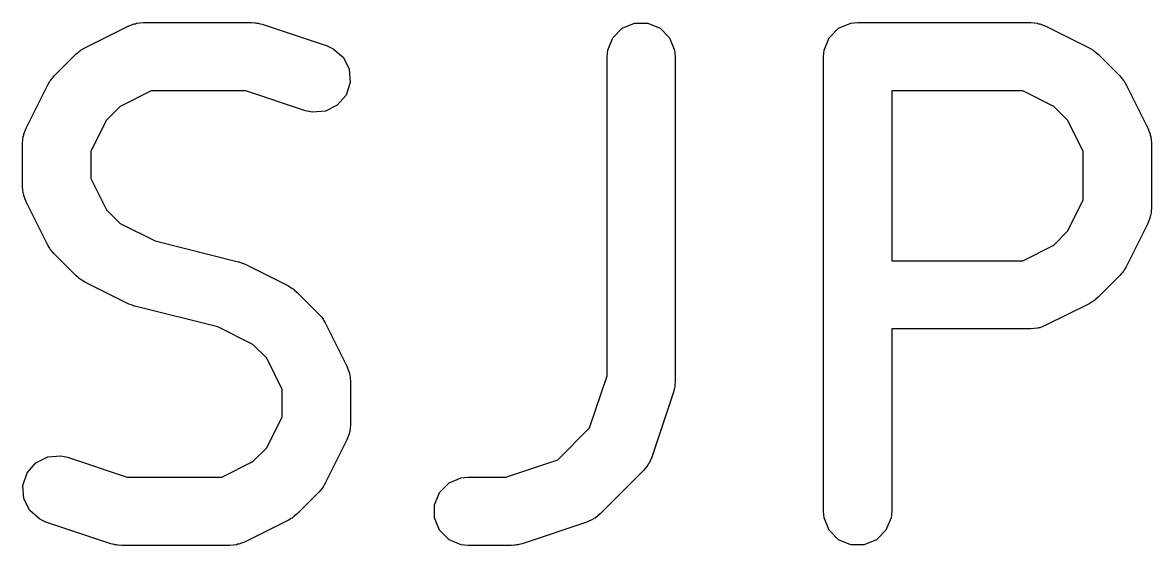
# Model space of a CAD drawing. Header units: inches. Extents: x 1.92 to 4.46, y -4.34 to -2.08.
# Drawn here: x 4.0495 to 4.1473, y -3.2413 to -3.1961 of the extents above; entities that cross this region are included whole.
import ezdxf

# ---------------------------------------------------------------- set-up
doc = ezdxf.new("R2010")
doc.units = ezdxf.units.IN
doc.header["$MEASUREMENT"] = 0
doc.layers.add('BLACK', color=250, linetype='CONTINUOUS')

msp = doc.modelspace()

# ---------------------------------------------------------------- linework, layer by layer
at = {"layer": 'BLACK', "linetype": 'CONTINUOUS'}
for p, q in [((4.059416, -3.196113), (4.059992, -3.196056)), ((4.059992, -3.196056), (4.069366, -3.196056)), ((4.069366, -3.196056), (4.069658, -3.196085)), ((4.121284, -3.196113), (4.12186, -3.196056)), ((4.12186, -3.196056), (4.136858, -3.196056)), ((4.136858, -3.196056), (4.137434, -3.196113)), ((4.054922, -3.198242), (4.058672, -3.196368)), ((4.058672, -3.196368), (4.059213, -3.196161)), ((4.059213, -3.196161), (4.059318, -3.196153)), ((4.059318, -3.196153), (4.059416, -3.196113)), ((4.069658, -3.196085), (4.069736, -3.196079)), ((4.069736, -3.196079), (4.069838, -3.196102)), ((4.069838, -3.196102), (4.069942, -3.196113)), ((4.069942, -3.196113), (4.070014, -3.196142)), ((4.070014, -3.196142), (4.0703, -3.196207)), ((4.0703, -3.196207), (4.075924, -3.198082)), ((4.100657, -3.197368), (4.101472, -3.196554)), ((4.101472, -3.196554), (4.102536, -3.196113)), ((4.102536, -3.196113), (4.103688, -3.196113)), ((4.103688, -3.196113), (4.104753, -3.196554)), ((4.104753, -3.196554), (4.105567, -3.197368)), ((4.119405, -3.197368), (4.120219, -3.196554)), ((4.120219, -3.196554), (4.121284, -3.196113)), ((4.137434, -3.196113), (4.137532, -3.196153)), ((4.137532, -3.196153), (4.137638, -3.196161)), ((4.137638, -3.196161), (4.138178, -3.196368)), ((4.138178, -3.196368), (4.141928, -3.198242)), ((4.100216, -3.198433), (4.100657, -3.197368)), ((4.105567, -3.197368), (4.106008, -3.198433)), ((4.118964, -3.198433), (4.119405, -3.197368)), ((4.05228, -3.20067), (4.054155, -3.198795)), ((4.054155, -3.198795), (4.054381, -3.19861)), ((4.054381, -3.19861), (4.054433, -3.198551)), ((4.054433, -3.198551), (4.054521, -3.198495)), ((4.054521, -3.198495), (4.054602, -3.198428)), ((4.054602, -3.198428), (4.054674, -3.198398)), ((4.054674, -3.198398), (4.054922, -3.198242)), ((4.075924, -3.198082), (4.076453, -3.198318)), ((4.076453, -3.198318), (4.077323, -3.199073)), ((4.100159, -3.199009), (4.100216, -3.198433)), ((4.106008, -3.198433), (4.106065, -3.199009)), ((4.118907, -3.199009), (4.118964, -3.198433)), ((4.141928, -3.198242), (4.142176, -3.198398)), ((4.142176, -3.198398), (4.142248, -3.198428)), ((4.142248, -3.198428), (4.142329, -3.198495)), ((4.142329, -3.198495), (4.142418, -3.198551)), ((4.142418, -3.198551), (4.142469, -3.19861)), ((4.142469, -3.19861), (4.142695, -3.198795)), ((4.142695, -3.198795), (4.14457, -3.20067)), ((4.077323, -3.199073), (4.077838, -3.200103)), ((4.100159, -3.226651), (4.100159, -3.199009)), ((4.106065, -3.199009), (4.106065, -3.22713)), ((4.118907, -3.238379), (4.118907, -3.199009)), ((4.05198, -3.201037), (4.052036, -3.200948)), ((4.052036, -3.200948), (4.052094, -3.200897)), ((4.052094, -3.200897), (4.05228, -3.20067)), ((4.077838, -3.200103), (4.07792, -3.201253)), ((4.14457, -3.20067), (4.144756, -3.200897)), ((4.144756, -3.200897), (4.144815, -3.200948)), ((4.144815, -3.200948), (4.144871, -3.201037)), ((4.049852, -3.205187), (4.051727, -3.201438)), ((4.051727, -3.201438), (4.051883, -3.20119)), ((4.051883, -3.20119), (4.051913, -3.201118)), ((4.051913, -3.201118), (4.05198, -3.201037)), ((4.07792, -3.201253), (4.077556, -3.202346)), ((4.144871, -3.201037), (4.144937, -3.201118)), ((4.144937, -3.201118), (4.144967, -3.20119)), ((4.144967, -3.20119), (4.145123, -3.201438)), ((4.145123, -3.201438), (4.146998, -3.205187)), ((4.06069, -3.201961), (4.057992, -3.20331)), ((4.068887, -3.201961), (4.06069, -3.201961)), ((4.074057, -3.203685), (4.068887, -3.201961)), ((4.077556, -3.202346), (4.076801, -3.203216)), ((4.136161, -3.201961), (4.124813, -3.201961)), ((4.124813, -3.201961), (4.124813, -3.216678)), ((4.138858, -3.20331), (4.136161, -3.201961)), ((4.057992, -3.20331), (4.056795, -3.204507)), ((4.074621, -3.203813), (4.074057, -3.203685)), ((4.07577, -3.203731), (4.074621, -3.203813)), ((4.076801, -3.203216), (4.07577, -3.203731)), ((4.140055, -3.204507), (4.138858, -3.20331)), ((4.056795, -3.204507), (4.055446, -3.207205)), ((4.141404, -3.207205), (4.140055, -3.204507)), ((4.049597, -3.205932), (4.049638, -3.205834)), ((4.049638, -3.205834), (4.049646, -3.205728)), ((4.049646, -3.205728), (4.049852, -3.205187)), ((4.146998, -3.205187), (4.147205, -3.205728)), ((4.147205, -3.205728), (4.147212, -3.205834)), ((4.147212, -3.205834), (4.147253, -3.205932)), ((4.049541, -3.206508), (4.049597, -3.205932)), ((4.049541, -3.210257), (4.049541, -3.206508)), ((4.147253, -3.205932), (4.14731, -3.206508)), ((4.14731, -3.206508), (4.14731, -3.212132)), ((4.055446, -3.207205), (4.055446, -3.20956)), ((4.141404, -3.211435), (4.141404, -3.207205)), ((4.055446, -3.20956), (4.056795, -3.212258)), ((4.049597, -3.210833), (4.049541, -3.210257)), ((4.049638, -3.210931), (4.049597, -3.210833)), ((4.049646, -3.211037), (4.049638, -3.210931)), ((4.049852, -3.211578), (4.049646, -3.211037)), ((4.051727, -3.215327), (4.049852, -3.211578)), ((4.140055, -3.214132), (4.141404, -3.211435)), ((4.056795, -3.212258), (4.057992, -3.213455)), ((4.14731, -3.212132), (4.147253, -3.212708)), ((4.057992, -3.213455), (4.061023, -3.21497)), ((4.146998, -3.213452), (4.145123, -3.217202)), ((4.147205, -3.212912), (4.146998, -3.213452)), ((4.147212, -3.212806), (4.147205, -3.212912)), ((4.147253, -3.212708), (4.147212, -3.212806)), ((4.138858, -3.21533), (4.140055, -3.214132)), ((4.051883, -3.215575), (4.051727, -3.215327)), ((4.051913, -3.215647), (4.051883, -3.215575)), ((4.061023, -3.21497), (4.068208, -3.216766)), ((4.136161, -3.216678), (4.138858, -3.21533)), ((4.05198, -3.215728), (4.051913, -3.215647)), ((4.052036, -3.215817), (4.05198, -3.215728)), ((4.052094, -3.215868), (4.052036, -3.215817)), ((4.05228, -3.216095), (4.052094, -3.215868)), ((4.054155, -3.217969), (4.05228, -3.216095)), ((4.068208, -3.216766), (4.06825, -3.216782)), ((4.06825, -3.216782), (4.068271, -3.216783)), ((4.068271, -3.216783), (4.068511, -3.216875)), ((4.068511, -3.216875), (4.068753, -3.216961)), ((4.068753, -3.216961), (4.06877, -3.216974)), ((4.06877, -3.216974), (4.068812, -3.21699)), ((4.068812, -3.21699), (4.072562, -3.218865)), ((4.124813, -3.216678), (4.136161, -3.216678)), ((4.144937, -3.217522), (4.144871, -3.217603)), ((4.144967, -3.21745), (4.144937, -3.217522)), ((4.145123, -3.217202), (4.144967, -3.21745)), ((4.054381, -3.218155), (4.054155, -3.217969)), ((4.054433, -3.218214), (4.054381, -3.218155)), ((4.054521, -3.21827), (4.054433, -3.218214)), ((4.054602, -3.218337), (4.054521, -3.21827)), ((4.054674, -3.218366), (4.054602, -3.218337)), ((4.054922, -3.218523), (4.054674, -3.218366)), ((4.058672, -3.220397), (4.054922, -3.218523)), ((4.14457, -3.217969), (4.142695, -3.219844)), ((4.144756, -3.217743), (4.14457, -3.217969)), ((4.144815, -3.217692), (4.144756, -3.217743)), ((4.144871, -3.217603), (4.144815, -3.217692)), ((4.072562, -3.218865), (4.07281, -3.219021)), ((4.07281, -3.219021), (4.072882, -3.219051)), ((4.072882, -3.219051), (4.072962, -3.219117)), ((4.072962, -3.219117), (4.073051, -3.219173)), ((4.073051, -3.219173), (4.073103, -3.219232)), ((4.073103, -3.219232), (4.073329, -3.219418)), ((4.073329, -3.219418), (4.075204, -3.221293)), ((4.058714, -3.220413), (4.058672, -3.220397)), ((4.058731, -3.220426), (4.058714, -3.220413)), ((4.058973, -3.220512), (4.058731, -3.220426)), ((4.141928, -3.220397), (4.138178, -3.222272)), ((4.142176, -3.220241), (4.141928, -3.220397)), ((4.142248, -3.220211), (4.142176, -3.220241)), ((4.142329, -3.220145), (4.142248, -3.220211)), ((4.142418, -3.220089), (4.142329, -3.220145)), ((4.142469, -3.22003), (4.142418, -3.220089)), ((4.142695, -3.219844), (4.142469, -3.22003)), ((4.059213, -3.220604), (4.058973, -3.220512)), ((4.059234, -3.220606), (4.059213, -3.220604)), ((4.059276, -3.220621), (4.059234, -3.220606)), ((4.066461, -3.222417), (4.059276, -3.220621)), ((4.075204, -3.221293), (4.075389, -3.221519)), ((4.069492, -3.223933), (4.066461, -3.222417)), ((4.075389, -3.221519), (4.075449, -3.22157)), ((4.075449, -3.22157), (4.075504, -3.221659)), ((4.075504, -3.221659), (4.075571, -3.22174)), ((4.075571, -3.22174), (4.075601, -3.221812)), ((4.075601, -3.221812), (4.075757, -3.22206)), ((4.075757, -3.22206), (4.077632, -3.22581)), ((4.138178, -3.222272), (4.137638, -3.222479)), ((4.136858, -3.222584), (4.124813, -3.222584)), ((4.124813, -3.222584), (4.124813, -3.238379)), ((4.137434, -3.222527), (4.136858, -3.222584)), ((4.137532, -3.222486), (4.137434, -3.222527)), ((4.137638, -3.222479), (4.137532, -3.222486)), ((4.070689, -3.22513), (4.069492, -3.223933)), ((4.072038, -3.227827), (4.070689, -3.22513)), ((4.077632, -3.22581), (4.077839, -3.22635)), ((4.077839, -3.22635), (4.077846, -3.226456)), ((4.077846, -3.226456), (4.077887, -3.226554)), ((4.077887, -3.226554), (4.077943, -3.22713)), ((4.077943, -3.22713), (4.077943, -3.23088)), ((4.098656, -3.231159), (4.100159, -3.226651)), ((4.106065, -3.22713), (4.106036, -3.227422)), ((4.072038, -3.230183), (4.072038, -3.227827)), ((4.105913, -3.228064), (4.104039, -3.233688)), ((4.105978, -3.227778), (4.105913, -3.228064)), ((4.106008, -3.227706), (4.105978, -3.227778)), ((4.106018, -3.227602), (4.106008, -3.227706)), ((4.106042, -3.227499), (4.106018, -3.227602)), ((4.106036, -3.227422), (4.106042, -3.227499)), ((4.070689, -3.23288), (4.072038, -3.230183)), ((4.077943, -3.23088), (4.077887, -3.231456)), ((4.095893, -3.233923), (4.098656, -3.231159)), ((4.077632, -3.2322), (4.075757, -3.23595)), ((4.077839, -3.23166), (4.077632, -3.2322)), ((4.077846, -3.231554), (4.077839, -3.23166)), ((4.077887, -3.231456), (4.077846, -3.231554)), ((4.069492, -3.234077), (4.070689, -3.23288)), ((4.049928, -3.235042), (4.050683, -3.234171)), ((4.050683, -3.234171), (4.051714, -3.233656)), ((4.051714, -3.233656), (4.052863, -3.233574)), ((4.052863, -3.233574), (4.053427, -3.233703)), ((4.053427, -3.233703), (4.058597, -3.235426)), ((4.066794, -3.235426), (4.069492, -3.234077)), ((4.091384, -3.235426), (4.095893, -3.233923)), ((4.104039, -3.233688), (4.103803, -3.234217)), ((4.049564, -3.236135), (4.049928, -3.235042)), ((4.103325, -3.234842), (4.099576, -3.238592)), ((4.103692, -3.234395), (4.103325, -3.234842)), ((4.103733, -3.234297), (4.103692, -3.234395)), ((4.103803, -3.234217), (4.103733, -3.234297)), ((4.049646, -3.237284), (4.049564, -3.236135)), ((4.058597, -3.235426), (4.066794, -3.235426)), ((4.075757, -3.23595), (4.075601, -3.236198)), ((4.085659, -3.236738), (4.086474, -3.235924)), ((4.086474, -3.235924), (4.087538, -3.235483)), ((4.087538, -3.235483), (4.088114, -3.235426)), ((4.088114, -3.235426), (4.091384, -3.235426)), ((4.075204, -3.236717), (4.073329, -3.238592)), ((4.075389, -3.236491), (4.075204, -3.236717)), ((4.075449, -3.23644), (4.075389, -3.236491)), ((4.075504, -3.236351), (4.075449, -3.23644)), ((4.075571, -3.23627), (4.075504, -3.236351)), ((4.075601, -3.236198), (4.075571, -3.23627)), ((4.085218, -3.237803), (4.085659, -3.236738)), ((4.050161, -3.238314), (4.049646, -3.237284)), ((4.085218, -3.238955), (4.085218, -3.237803)), ((4.051031, -3.239069), (4.050161, -3.238314)), ((4.05156, -3.239305), (4.051031, -3.239069)), ((4.07281, -3.238989), (4.072562, -3.239145)), ((4.072882, -3.238959), (4.07281, -3.238989)), ((4.072962, -3.238893), (4.072882, -3.238959)), ((4.073051, -3.238837), (4.072962, -3.238893)), ((4.073103, -3.238778), (4.073051, -3.238837)), ((4.073329, -3.238592), (4.073103, -3.238778)), ((4.085659, -3.240019), (4.085218, -3.238955)), ((4.09895, -3.239069), (4.098422, -3.239305)), ((4.09903, -3.239), (4.09895, -3.239069)), ((4.099128, -3.238959), (4.09903, -3.239)), ((4.099576, -3.238592), (4.099128, -3.238959)), ((4.118964, -3.238955), (4.118907, -3.238379)), ((4.119405, -3.240019), (4.118964, -3.238955)), ((4.124756, -3.238955), (4.124315, -3.240019)), ((4.124813, -3.238379), (4.124756, -3.238955)), ((4.057184, -3.24118), (4.05156, -3.239305)), ((4.072562, -3.239145), (4.068812, -3.24102)), ((4.086474, -3.240834), (4.085659, -3.240019)), ((4.098422, -3.239305), (4.092797, -3.24118)), ((4.120219, -3.240834), (4.119405, -3.240019)), ((4.124315, -3.240019), (4.1235, -3.240834)), ((4.068812, -3.24102), (4.068271, -3.241227)), ((4.087538, -3.241275), (4.086474, -3.240834)), ((4.121284, -3.241275), (4.120219, -3.240834)), ((4.1235, -3.240834), (4.122436, -3.241275)), ((4.05747, -3.241245), (4.057184, -3.24118)), ((4.057542, -3.241275), (4.05747, -3.241245)), ((4.057646, -3.241285), (4.057542, -3.241275)), ((4.057748, -3.241308), (4.057646, -3.241285)), ((4.057826, -3.241303), (4.057748, -3.241308)), ((4.058118, -3.241331), (4.057826, -3.241303)), ((4.067492, -3.241331), (4.058118, -3.241331)), ((4.068068, -3.241275), (4.067492, -3.241331)), ((4.068166, -3.241234), (4.068068, -3.241275)), ((4.068271, -3.241227), (4.068166, -3.241234)), ((4.088114, -3.241331), (4.087538, -3.241275)), ((4.091864, -3.241331), (4.088114, -3.241331)), ((4.092155, -3.241303), (4.091864, -3.241331)), ((4.092233, -3.241308), (4.092155, -3.241303)), ((4.092335, -3.241285), (4.092233, -3.241308)), ((4.09244, -3.241275), (4.092335, -3.241285)), ((4.092512, -3.241245), (4.09244, -3.241275)), ((4.092797, -3.24118), (4.092512, -3.241245)), ((4.122436, -3.241275), (4.121284, -3.241275))]:
    msp.add_line(p, q, dxfattribs=at)

doc.saveas('drawing.dxf')
